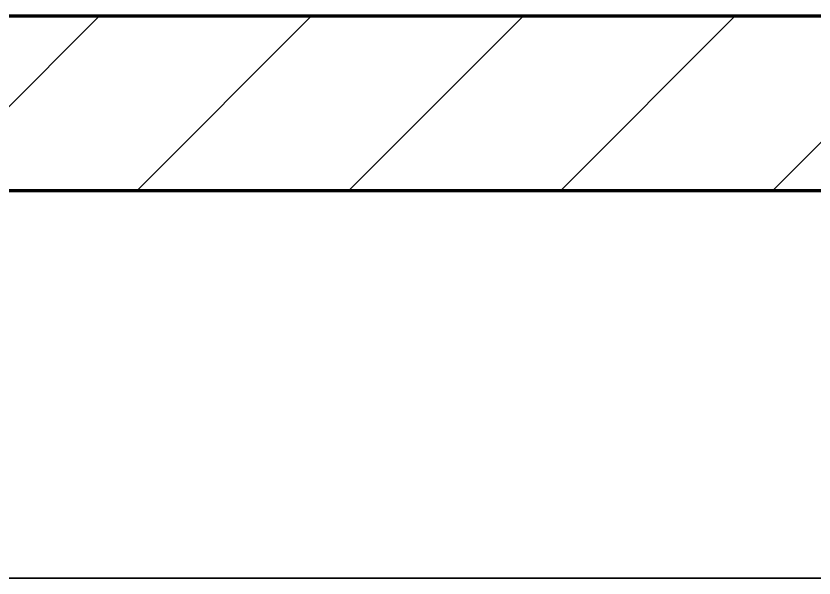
# Model space of a CAD drawing. Header units: millimetres. Extents: x -794326 to -715748, y -17796 to 22353.
# Drawn here: x -780944 to -780304, y 8144 to 8594 of the extents above; entities that cross this region are included whole.
import ezdxf

# ---------------------------------------------------------------- set-up
doc = ezdxf.new("R2010")
doc.units = ezdxf.units.MM
for name, color, linetype, lineweight in [('A-FLOR-E', 2, 'Continuous', 35), ('A-WALL', 5, 'Continuous', 35), ('A-WALL-PATT', 1, 'Continuous', 35)]:
    doc.layers.add(name, color=color, linetype=linetype, lineweight=lineweight)

msp = doc.modelspace()

# ---------------------------------------------------------------- hatches: boundary and pattern name
at = {"layer": 'A-WALL-PATT', "lineweight": 9}
h = msp.add_hatch(dxfattribs=at)
h.set_pattern_fill('FP_2', color=256, style=0, pattern_type=2)
h.set_pattern_definition([(45, (0, 0), (-84.852814, 84.852814), [])])
h.paths.add_polyline_path([(-778742.37, 8454.02), (-778742.37, 8594.02), (-781282.37, 8594.02), (-781282.37, 8454.02), (-779623.49, 8454.02)])

# ---------------------------------------------------------------- linework, layer by layer
at = {"layer": 'A-FLOR-E'}
for p, q in [((-781482.37, 8594.02), (-778542.37, 8594.02)), ((-778542.37, 8594.02), (-781482.37, 8594.02)), ((-778542.37, 8144.02), (-781482.37, 8144.02)), ((-781482.37, 8144.02), (-778542.37, 8144.02))]:
    msp.add_line(p, q, dxfattribs=at)
at = {"layer": 'A-WALL', "color": 7, "lineweight": 70}
for p, q in [((-781282.37, 8594.02), (-778742.37, 8594.02)), ((-778742.37, 8454.02), (-781282.37, 8454.02))]:
    msp.add_line(p, q, dxfattribs=at)

doc.saveas('drawing.dxf')
